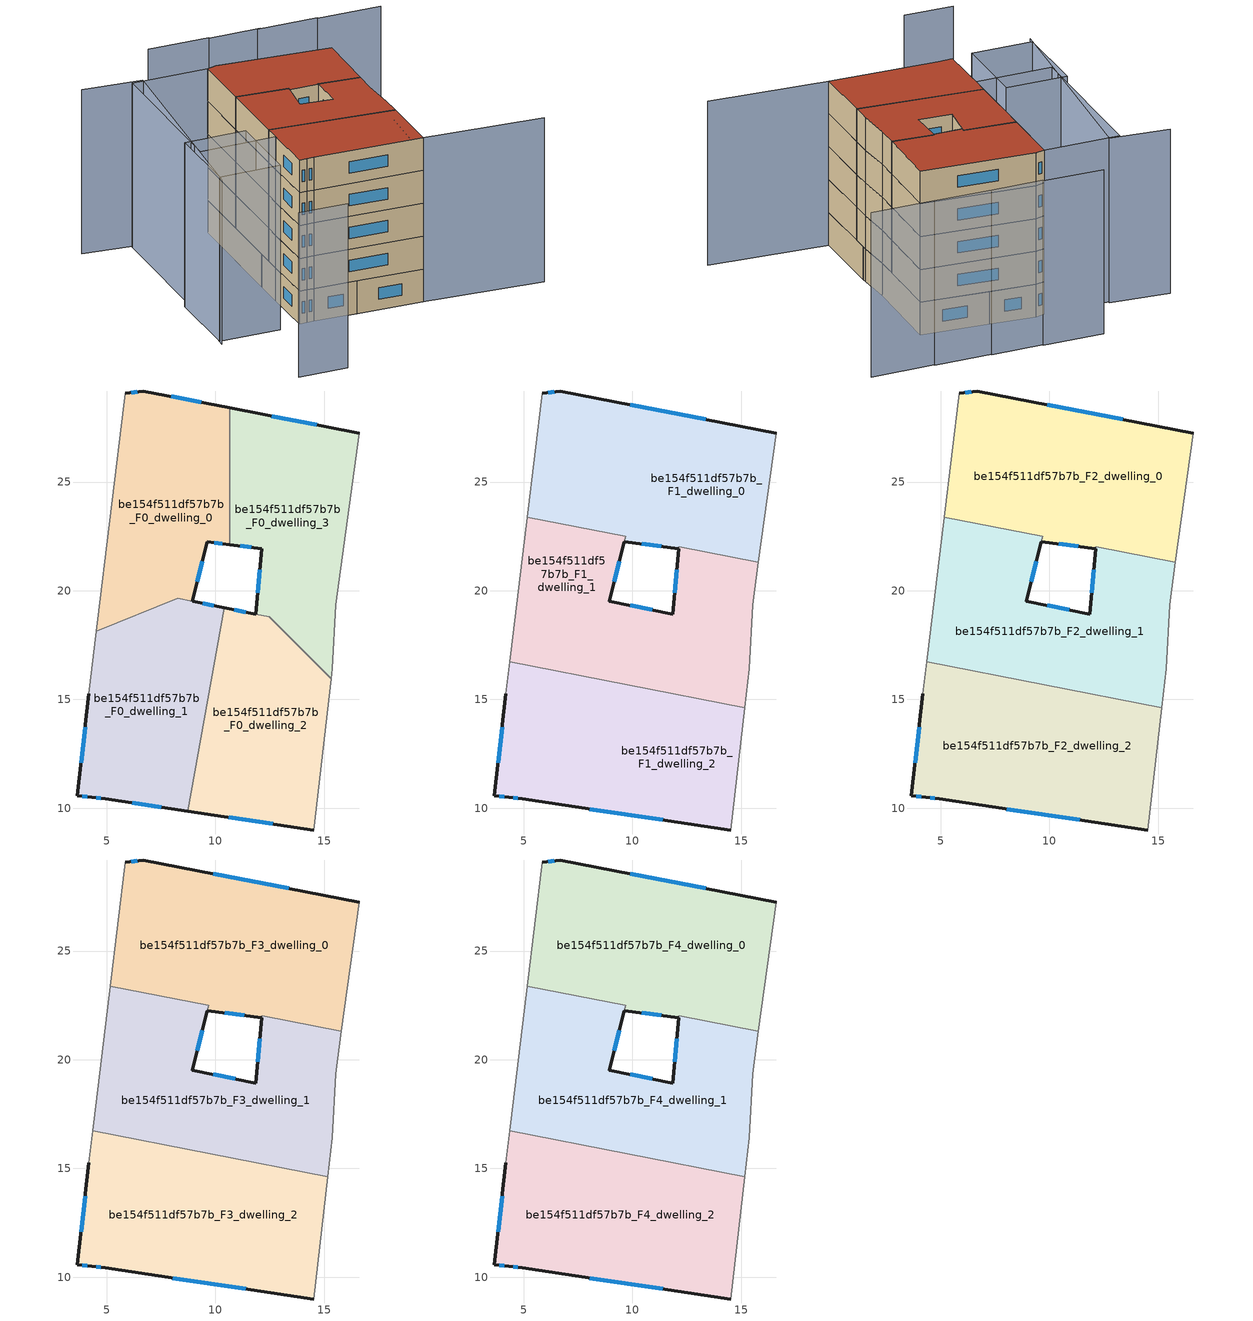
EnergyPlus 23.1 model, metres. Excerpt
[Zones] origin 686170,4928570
be154f511df57b7b_F0_dwelling_0
 floor ground (EU_floor_Construction): 10.65,28.41 10.65,22.12 9.63,22.25 8.95,19.51 8.28,19.65 4.53,18.13 5.86,29.08 6.69,29.18 z0
 wall outside (EU_wall_Construction): 10.65,28.41 6.69,29.18 5.86,29.08 / 8.95,19.51 9.63,22.25 10.65,22.12 z0:3
 wall adiabatic (EU_wall_Construction): 5.86,29.08 4.53,18.13 z0:3
 wall to be154f511df57b7b_F0_dwelling_3 (EU_wall_Construction): 10.65,22.12 10.65,28.41 z0:3
 wall to be154f511df57b7b_F0_dwelling_1 (EU_wall_Construction): 4.53,18.13 8.28,19.65 8.95,19.51 z0:3
 window (EU_Window_Construction): 6.42,29.15 6.13,29.11 / 9.36,28.66 7.98,28.93 / 9.96,22.21 10.32,22.17 / 9.17,20.41 9.41,21.36 z0.98:2.02
be154f511df57b7b_F0_dwelling_1
 floor ground (EU_floor_Construction): 10.41,19.22 8.74,9.86 4.94,10.43 4.32,10.51 3.66,10.56 4.18,15.26 4.53,18.13 8.28,19.65 z0
 wall outside (EU_wall_Construction): 10.41,19.22 8.95,19.51 / 4.18,15.26 3.66,10.56 4.32,10.51 4.94,10.43 8.74,9.86 z0:3
 wall adiabatic (EU_wall_Construction): 4.53,18.13 4.18,15.26 z0:3
 wall to be154f511df57b7b_F0_dwelling_2 (EU_wall_Construction): 8.74,9.86 10.41,19.22 z0:3
 window (EU_Window_Construction): 9.93,19.32 9.43,19.42 / 6.17,10.24 7.5,10.04 / 4.52,10.48 4.74,10.45 / 3.87,10.54 4.1,10.52 / 4.01,13.73 3.83,12.09 z0.98:2.02
be154f511df57b7b_F0_dwelling_2
 floor ground (EU_floor_Construction): 12.48,18.8 15.33,15.96 14.52,9 8.74,9.86 10.41,19.22 z0
 wall outside (EU_wall_Construction): 8.74,9.86 14.52,9 / 11.87,18.92 10.41,19.22 z0:3
 wall adiabatic (EU_wall_Construction): 14.52,9 15.33,15.96 z0:3
 wall to be154f511df57b7b_F0_dwelling_3 (EU_wall_Construction): 15.33,15.96 12.48,18.8 11.87,18.92 z0:3
 window (EU_Window_Construction): 10.62,9.58 12.64,9.28 / 11.39,19.02 10.88,19.12 z0.98:2.02
be154f511df57b7b_F0_dwelling_3
 floor ground (EU_floor_Construction): 16.61,27.25 15.53,19.34 15.38,16.42 15.33,15.96 12.48,18.8 11.87,18.92 12.14,21.93 10.65,22.12 10.65,28.41 z0
 wall outside (EU_wall_Construction): 10.65,22.12 12.14,21.93 11.87,18.92 / 16.61,27.25 10.65,28.41 z0:3
 wall adiabatic (EU_wall_Construction): 15.33,15.96 15.38,16.42 15.53,19.34 16.61,27.25 z0:3
 window (EU_Window_Construction): 11.14,22.06 11.66,22 / 14.67,27.62 12.59,28.03 / 12.05,20.96 11.96,19.9 z0.98:2.02
be154f511df57b7b_F1_dwelling_0
 floor to be154f511df57b7b_F0_dwelling_0 (EU_floor_Construction): 10.65,28.41 10.65,22.12 9.63,22.25 9.69,22.51 5.17,23.39 5.86,29.08 6.69,29.18 z3
 floor to be154f511df57b7b_F0_dwelling_3 (EU_floor_Construction): 16.61,27.25 15.8,21.32 12.15,22.03 12.14,21.93 10.65,22.12 10.65,28.41 z3
 wall outside (EU_wall_Construction): 16.61,27.25 6.69,29.18 5.86,29.08 / 9.63,22.25 12.14,21.93 z3:6
 wall adiabatic (EU_wall_Construction): 5.86,29.08 5.17,23.39 / 15.8,21.32 16.61,27.25 z3:6
 wall to be154f511df57b7b_F1_dwelling_1 (EU_wall_Construction): 12.14,21.93 12.15,22.03 15.8,21.32 / 5.17,23.39 9.69,22.51 9.63,22.25 z3:6
 window (EU_Window_Construction): 6.42,29.15 6.13,29.11 / 13.38,27.88 9.92,28.55 / 10.44,22.15 11.32,22.04 z3.98:5.02
be154f511df57b7b_F1_dwelling_1
 floor to be154f511df57b7b_F0_dwelling_0 (EU_floor_Construction): 9.69,22.51 9.63,22.25 8.95,19.51 8.28,19.65 4.53,18.13 5.17,23.39 z3
 floor to be154f511df57b7b_F0_dwelling_1 (EU_floor_Construction): 10.41,19.22 9.78,15.68 4.36,16.73 4.53,18.13 8.28,19.65 z3
 floor to be154f511df57b7b_F0_dwelling_3 (EU_floor_Construction): 15.8,21.32 15.53,19.34 15.38,16.42 15.33,15.96 12.48,18.8 11.87,18.92 12.14,21.93 12.15,22.03 z3
 floor to be154f511df57b7b_F0_dwelling_2 (EU_floor_Construction): 12.48,18.8 15.33,15.96 15.17,14.62 9.78,15.68 10.41,19.22 z3
 wall outside (EU_wall_Construction): 12.14,21.93 11.87,18.92 8.95,19.51 9.63,22.25 z3:6
 wall adiabatic (EU_wall_Construction): 15.17,14.62 15.38,16.42 15.53,19.34 15.8,21.32 / 5.17,23.39 4.36,16.73 z3:6
 wall to be154f511df57b7b_F1_dwelling_2 (EU_wall_Construction): 4.36,16.73 15.17,14.62 z3:6
 window (EU_Window_Construction): 10.92,19.12 9.9,19.32 / 12.05,20.96 11.96,19.9 / 9.17,20.41 9.41,21.36 z3.98:5.02
be154f511df57b7b_F1_dwelling_2
 floor to be154f511df57b7b_F0_dwelling_1 (EU_floor_Construction): 9.78,15.68 8.74,9.86 4.94,10.43 4.32,10.51 3.66,10.56 4.18,15.26 4.36,16.73 z3
 floor to be154f511df57b7b_F0_dwelling_2 (EU_floor_Construction): 15.17,14.62 14.52,9 8.74,9.86 9.78,15.68 z3
 wall outside (EU_wall_Construction): 4.18,15.26 3.66,10.56 4.32,10.51 4.94,10.43 14.52,9 z3:6
 wall adiabatic (EU_wall_Construction): 4.36,16.73 4.18,15.26 / 14.52,9 15.17,14.62 z3:6
 window (EU_Window_Construction): 4.01,13.73 3.83,12.09 / 8.05,9.96 11.4,9.46 / 4.52,10.48 4.74,10.45 / 3.87,10.54 4.1,10.52 z3.98:5.02
be154f511df57b7b_F2_dwelling_0
 floor to be154f511df57b7b_F1_dwelling_0 (EU_floor_Construction): 16.61,27.25 15.8,21.32 12.15,22.03 12.14,21.93 9.63,22.25 9.69,22.51 5.17,23.39 5.86,29.08 6.69,29.18 z6
 wall outside (EU_wall_Construction): 16.61,27.25 6.69,29.18 5.86,29.08 / 9.63,22.25 12.14,21.93 z6:9
 wall adiabatic (EU_wall_Construction): 5.86,29.08 5.17,23.39 / 15.8,21.32 16.61,27.25 z6:9
 wall to be154f511df57b7b_F2_dwelling_1 (EU_wall_Construction): 12.14,21.93 12.15,22.03 15.8,21.32 / 5.17,23.39 9.69,22.51 9.63,22.25 z6:9
 window (EU_Window_Construction): 6.42,29.15 6.13,29.11 / 13.38,27.88 9.92,28.55 / 10.44,22.15 11.32,22.04 z6.98:8.02
be154f511df57b7b_F2_dwelling_1
 floor to be154f511df57b7b_F1_dwelling_1 (EU_floor_Construction): 15.8,21.32 15.53,19.34 15.38,16.42 15.17,14.62 4.36,16.73 5.17,23.39 9.69,22.51 9.63,22.25 8.95,19.51 11.87,18.92 12.14,21.93 12.15,22.03 z6
 wall outside (EU_wall_Construction): 12.14,21.93 11.87,18.92 8.95,19.51 9.63,22.25 z6:9
 wall adiabatic (EU_wall_Construction): 15.17,14.62 15.38,16.42 15.53,19.34 15.8,21.32 / 5.17,23.39 4.36,16.73 z6:9
 wall to be154f511df57b7b_F2_dwelling_2 (EU_wall_Construction): 4.36,16.73 15.17,14.62 z6:9
 window (EU_Window_Construction): 10.92,19.12 9.9,19.32 / 12.05,20.96 11.96,19.9 / 9.17,20.41 9.41,21.36 z6.98:8.02
be154f511df57b7b_F2_dwelling_2
 floor to be154f511df57b7b_F1_dwelling_2 (EU_floor_Construction): 15.17,14.62 14.52,9 4.94,10.43 4.32,10.51 3.66,10.56 4.18,15.26 4.36,16.73 z6
 wall outside (EU_wall_Construction): 4.18,15.26 3.66,10.56 4.32,10.51 4.94,10.43 14.52,9 z6:9
 wall adiabatic (EU_wall_Construction): 4.36,16.73 4.18,15.26 / 14.52,9 15.17,14.62 z6:9
 window (EU_Window_Construction): 4.01,13.73 3.83,12.09 / 8.05,9.96 11.4,9.46 / 4.52,10.48 4.74,10.45 / 3.87,10.54 4.1,10.52 z6.98:8.02
be154f511df57b7b_F3_dwelling_0
 floor to be154f511df57b7b_F2_dwelling_0 (EU_floor_Construction): 16.61,27.25 15.8,21.32 12.15,22.03 12.14,21.93 9.63,22.25 9.69,22.51 5.17,23.39 5.86,29.08 6.69,29.18 z9
 wall outside (EU_wall_Construction): 16.61,27.25 6.69,29.18 5.86,29.08 / 9.63,22.25 12.14,21.93 z9:12
 wall adiabatic (EU_wall_Construction): 5.86,29.08 5.17,23.39 / 15.8,21.32 16.61,27.25 z9:12
 wall to be154f511df57b7b_F3_dwelling_1 (EU_wall_Construction): 12.14,21.93 12.15,22.03 15.8,21.32 / 5.17,23.39 9.69,22.51 9.63,22.25 z9:12
 window (EU_Window_Construction): 6.42,29.15 6.13,29.11 / 13.38,27.88 9.92,28.55 / 10.44,22.15 11.32,22.04 z9.98:11.02
be154f511df57b7b_F3_dwelling_1
 floor to be154f511df57b7b_F2_dwelling_1 (EU_floor_Construction): 15.8,21.32 15.53,19.34 15.38,16.42 15.17,14.62 4.36,16.73 5.17,23.39 9.69,22.51 9.63,22.25 8.95,19.51 11.87,18.92 12.14,21.93 12.15,22.03 z9
 wall outside (EU_wall_Construction): 12.14,21.93 11.87,18.92 8.95,19.51 9.63,22.25 z9:12
 wall adiabatic (EU_wall_Construction): 15.17,14.62 15.38,16.42 15.53,19.34 15.8,21.32 / 5.17,23.39 4.36,16.73 z9:12
 wall to be154f511df57b7b_F3_dwelling_2 (EU_wall_Construction): 4.36,16.73 15.17,14.62 z9:12
 window (EU_Window_Construction): 10.92,19.12 9.9,19.32 / 12.05,20.96 11.96,19.9 / 9.17,20.41 9.41,21.36 z9.98:11.02
be154f511df57b7b_F3_dwelling_2
 floor to be154f511df57b7b_F2_dwelling_2 (EU_floor_Construction): 15.17,14.62 14.52,9 4.94,10.43 4.32,10.51 3.66,10.56 4.18,15.26 4.36,16.73 z9
 wall outside (EU_wall_Construction): 4.18,15.26 3.66,10.56 4.32,10.51 4.94,10.43 14.52,9 z9:12
 wall adiabatic (EU_wall_Construction): 4.36,16.73 4.18,15.26 / 14.52,9 15.17,14.62 z9:12
 window (EU_Window_Construction): 4.01,13.73 3.83,12.09 / 8.05,9.96 11.4,9.46 / 4.52,10.48 4.74,10.45 / 3.87,10.54 4.1,10.52 z9.98:11.02
be154f511df57b7b_F4_dwelling_0
 floor to be154f511df57b7b_F3_dwelling_0 (EU_floor_Construction): 16.61,27.25 15.8,21.32 12.15,22.03 12.14,21.93 9.63,22.25 9.69,22.51 5.17,23.39 5.86,29.08 6.69,29.18 z12
 wall outside (EU_wall_Construction): 16.61,27.25 6.69,29.18 5.86,29.08 / 9.63,22.25 12.14,21.93 z12:15
 wall adiabatic (EU_wall_Construction): 5.86,29.08 5.17,23.39 / 15.8,21.32 16.61,27.25 z12:15
 wall to be154f511df57b7b_F4_dwelling_1 (EU_wall_Construction): 12.14,21.93 12.15,22.03 15.8,21.32 / 5.17,23.39 9.69,22.51 9.63,22.25 z12:15
 window (EU_Window_Construction): 6.42,29.15 6.13,29.11 / 13.38,27.88 9.92,28.55 / 10.44,22.15 11.32,22.04 z12.98:14.02
 roof outside (EU_roof_Construction): 15.8,21.32 16.61,27.25 6.69,29.18 5.86,29.08 5.17,23.39 9.69,22.51 9.63,22.25 12.14,21.93 12.15,22.03 z15
be154f511df57b7b_F4_dwelling_1
 floor to be154f511df57b7b_F3_dwelling_1 (EU_floor_Construction): 15.8,21.32 15.53,19.34 15.38,16.42 15.17,14.62 4.36,16.73 5.17,23.39 9.69,22.51 9.63,22.25 8.95,19.51 11.87,18.92 12.14,21.93 12.15,22.03 z12
 wall outside (EU_wall_Construction): 12.14,21.93 11.87,18.92 8.95,19.51 9.63,22.25 z12:15
 wall adiabatic (EU_wall_Construction): 15.17,14.62 15.38,16.42 15.53,19.34 15.8,21.32 / 5.17,23.39 4.36,16.73 z12:15
 wall to be154f511df57b7b_F4_dwelling_2 (EU_wall_Construction): 4.36,16.73 15.17,14.62 z12:15
 window (EU_Window_Construction): 10.92,19.12 9.9,19.32 / 12.05,20.96 11.96,19.9 / 9.17,20.41 9.41,21.36 z12.98:14.02
 roof outside (EU_roof_Construction): 15.17,14.62 15.38,16.42 15.53,19.34 15.8,21.32 12.15,22.03 12.14,21.93 11.87,18.92 8.95,19.51 9.69,22.51 5.17,23.39 4.36,16.73 z15
be154f511df57b7b_F4_dwelling_2
 floor to be154f511df57b7b_F3_dwelling_2 (EU_floor_Construction): 15.17,14.62 14.52,9 4.94,10.43 4.32,10.51 3.66,10.56 4.18,15.26 4.36,16.73 z12
 wall outside (EU_wall_Construction): 4.18,15.26 3.66,10.56 4.32,10.51 4.94,10.43 14.52,9 z12:15
 wall adiabatic (EU_wall_Construction): 4.36,16.73 4.18,15.26 / 14.52,9 15.17,14.62 z12:15
 window (EU_Window_Construction): 4.01,13.73 3.83,12.09 / 8.05,9.96 11.4,9.46 / 4.52,10.48 4.74,10.45 / 3.87,10.54 4.1,10.52 z12.98:14.02
 roof outside (EU_roof_Construction): 14.52,9 15.17,14.62 4.36,16.73 4.18,15.26 3.66,10.56 4.32,10.51 4.94,10.43 z15
shading: -1.41,2.14 2.89,1.55 / 24.93,7.15 13.42,9.19 / 13.42,9.19 16.61,27.25 / -5.02,30.96 0.14,29.92 / 0.14,29.92 -3.72,10.63 / 24.01,31.91 18.41,32.62 / 18.42,32.67 13.14,33.33 / 13.4,33.34 8.84,33.86 / 8.85,33.96 3.49,34.69 / 2.63,17.5 1.8,10.52 / 1.8,10.52 -3.61,11.16 / -3.61,11.16 -2.78,18.14 / -2.78,18.14 2.63,17.5 / 5.86,29.08 4.18,15.26 / 4.18,15.26 -2.53,16.07 / -2.53,16.07 -0.85,29.89 / -0.85,29.89 5.86,29.08 z0:15
[Building]
EU S2 Campaign: North Axis=0; Terrain=City; Solar Distribution=FullExterior
[Site:Location]
Bologna: Latitude=44.5; Longitude=11.25; Time Zone=1; Elevation=37
[SizingPeriod:WeatherFileDays]
AnnualSizingPeriod: Begin Month=1; Begin Day of Month=1; End Month=12; End Day of Month=31; Day of Week for Start Day=Monday; Use Weather File Daylight Saving Period=No; Use Weather File Rain and Snow Indicators=No
[MATERIAL]
EU_InternalMass_Material: Roughness=MediumRough; Thickness=0.1; Conductivity=1; Density=1800; Specific Heat=900; Thermal Absorptance=0.9; Solar Absorptance=0.7; Visible Absorptance=0.7
[MATERIAL:NOMASS] Roughness=MediumRough; Thermal Absorptance=0.9; Solar Absorptance=0.7; Visible Absorptance=0.7
Name | Thermal Resistance
EU_wall_NoMass | 0.905828
EU_roof_NoMass | 0.37593
EU_floor_NoMass | 0.67114
[WINDOWMATERIAL:SIMPLEGLAZINGSYSTEM]
EU_Window_SimpleGlazing: UFactor=4.52486; Solar Heat Gain Coefficient=0.85; Visible Transmittance=0.85
[CONSTRUCTION]
EU_wall_Construction: EU_wall_NoMass
EU_roof_Construction: EU_roof_NoMass
EU_floor_Construction: EU_floor_NoMass
EU_InternalMass_Construction: EU_InternalMass_Material
EU_Window_Construction: EU_Window_SimpleGlazing
[ZONE] Type=1; Multiplier=1; Ceiling Height=autocalculate; Floor Area=autocalculate; Part of Total Floor Area=Yes
Name | Volume
be154f511df57b7b_F0_dwelling_0 | 146.553
be154f511df57b7b_F1_dwelling_0 | 196.078
be154f511df57b7b_F2_dwelling_0; be154f511df57b7b_F3_dwelling_0; be154f511df57b7b_F4_dwelling_0 | 196.077
be154f511df57b7b_F0_dwelling_1 | 145.59
be154f511df57b7b_F1_dwelling_1 | 193.435
be154f511df57b7b_F2_dwelling_1; be154f511df57b7b_F3_dwelling_1; be154f511df57b7b_F4_dwelling_1 | 193.438
be154f511df57b7b_F0_dwelling_2 | 145.671
be154f511df57b7b_F1_dwelling_2 | 194.767
be154f511df57b7b_F2_dwelling_2; be154f511df57b7b_F3_dwelling_2; be154f511df57b7b_F4_dwelling_2 | 194.768
be154f511df57b7b_F0_dwelling_3 | 146.495
[INTERNALMASS] Construction=EU_InternalMass_Construction
Name | Zone or ZoneList | Surface Area
be154f511df57b7b_F0_dwelling_0_EU_InternalMass | be154f511df57b7b_F0_dwelling_0 | 48.8515
be154f511df57b7b_F0_dwelling_1_EU_InternalMass | be154f511df57b7b_F0_dwelling_1 | 48.5299
be154f511df57b7b_F0_dwelling_2_EU_InternalMass | be154f511df57b7b_F0_dwelling_2 | 48.5573
be154f511df57b7b_F0_dwelling_3_EU_InternalMass | be154f511df57b7b_F0_dwelling_3 | 48.8309
be154f511df57b7b_F1_dwelling_0_EU_InternalMass | be154f511df57b7b_F1_dwelling_0 | 65.359
be154f511df57b7b_F1_dwelling_1_EU_InternalMass | be154f511df57b7b_F1_dwelling_1 | 64.4795
be154f511df57b7b_F1_dwelling_2_EU_InternalMass | be154f511df57b7b_F1_dwelling_2 | 64.9226
be154f511df57b7b_F2_dwelling_0_EU_InternalMass | be154f511df57b7b_F2_dwelling_0 | 65.359
be154f511df57b7b_F2_dwelling_1_EU_InternalMass | be154f511df57b7b_F2_dwelling_1 | 64.4795
be154f511df57b7b_F2_dwelling_2_EU_InternalMass | be154f511df57b7b_F2_dwelling_2 | 64.9226
be154f511df57b7b_F3_dwelling_0_EU_InternalMass | be154f511df57b7b_F3_dwelling_0 | 65.359
be154f511df57b7b_F3_dwelling_1_EU_InternalMass | be154f511df57b7b_F3_dwelling_1 | 64.4795
be154f511df57b7b_F3_dwelling_2_EU_InternalMass | be154f511df57b7b_F3_dwelling_2 | 64.9226
be154f511df57b7b_F4_dwelling_0_EU_InternalMass | be154f511df57b7b_F4_dwelling_0 | 65.359
be154f511df57b7b_F4_dwelling_1_EU_InternalMass | be154f511df57b7b_F4_dwelling_1 | 64.4795
be154f511df57b7b_F4_dwelling_2_EU_InternalMass | be154f511df57b7b_F4_dwelling_2 | 64.9226
[OTHEREQUIPMENT] Fuel Type=Electricity; Design Level Calculation Method=Watts/Area; Power per Zone Floor Area=1; Fraction Latent=0; Fraction Radiant=0; Fraction Lost=0; Carbon Dioxide Generation Rate=0; EndUse Subcategory=EU_Step8_InternalGains
Name | Zone or ZoneList or Space or SpaceList | Schedule
EU_Step8_InternalGain_be154f511df57b7b_F0_dwelling_0_f000 | be154f511df57b7b_F0_dwelling_0 | EU_Step8_GainSchedule_be154f511df57b7b_F0_dwelling_0_f000
EU_Step8_InternalGain_be154f511df57b7b_F0_dwelling_1_f000 | be154f511df57b7b_F0_dwelling_1 | EU_Step8_GainSchedule_be154f511df57b7b_F0_dwelling_1_f000
EU_Step8_InternalGain_be154f511df57b7b_F0_dwelling_2_f000 | be154f511df57b7b_F0_dwelling_2 | EU_Step8_GainSchedule_be154f511df57b7b_F0_dwelling_2_f000
EU_Step8_InternalGain_be154f511df57b7b_F0_dwelling_3_f000 | be154f511df57b7b_F0_dwelling_3 | EU_Step8_GainSchedule_be154f511df57b7b_F0_dwelling_3_f000
EU_Step8_InternalGain_be154f511df57b7b_F1_dwelling_0_f000 | be154f511df57b7b_F1_dwelling_0 | EU_Step8_GainSchedule_be154f511df57b7b_F1_dwelling_0_f000
EU_Step8_InternalGain_be154f511df57b7b_F1_dwelling_1_f000 | be154f511df57b7b_F1_dwelling_1 | EU_Step8_GainSchedule_be154f511df57b7b_F1_dwelling_1_f000
EU_Step8_InternalGain_be154f511df57b7b_F1_dwelling_2_f000 | be154f511df57b7b_F1_dwelling_2 | EU_Step8_GainSchedule_be154f511df57b7b_F1_dwelling_2_f000
EU_Step8_InternalGain_be154f511df57b7b_F2_dwelling_0_f000 | be154f511df57b7b_F2_dwelling_0 | EU_Step8_GainSchedule_be154f511df57b7b_F2_dwelling_0_f000
EU_Step8_InternalGain_be154f511df57b7b_F2_dwelling_1_f000 | be154f511df57b7b_F2_dwelling_1 | EU_Step8_GainSchedule_be154f511df57b7b_F2_dwelling_1_f000
EU_Step8_InternalGain_be154f511df57b7b_F2_dwelling_2_f000 | be154f511df57b7b_F2_dwelling_2 | EU_Step8_GainSchedule_be154f511df57b7b_F2_dwelling_2_f000
EU_Step8_InternalGain_be154f511df57b7b_F3_dwelling_0_f000 | be154f511df57b7b_F3_dwelling_0 | EU_Step8_GainSchedule_be154f511df57b7b_F3_dwelling_0_f000
EU_Step8_InternalGain_be154f511df57b7b_F3_dwelling_1_f000 | be154f511df57b7b_F3_dwelling_1 | EU_Step8_GainSchedule_be154f511df57b7b_F3_dwelling_1_f000
EU_Step8_InternalGain_be154f511df57b7b_F3_dwelling_2_f000 | be154f511df57b7b_F3_dwelling_2 | EU_Step8_GainSchedule_be154f511df57b7b_F3_dwelling_2_f000
EU_Step8_InternalGain_be154f511df57b7b_F4_dwelling_0_f000 | be154f511df57b7b_F4_dwelling_0 | EU_Step8_GainSchedule_be154f511df57b7b_F4_dwelling_0_f000
EU_Step8_InternalGain_be154f511df57b7b_F4_dwelling_1_f000 | be154f511df57b7b_F4_dwelling_1 | EU_Step8_GainSchedule_be154f511df57b7b_F4_dwelling_1_f000
EU_Step8_InternalGain_be154f511df57b7b_F4_dwelling_2_f000 | be154f511df57b7b_F4_dwelling_2 | EU_Step8_GainSchedule_be154f511df57b7b_F4_dwelling_2_f000
[ZONEVENTILATION:DESIGNFLOWRATE] Schedule=EU_AlwaysOn; Design Flow Rate Calculation Method=AirChanges/Hour; Air Changes per Hour=0.73129; Ventilation Type=Natural; Fan Pressure Rise=0; Fan Total Efficiency=1; Constant Term Coefficient=1; Temperature Term Coefficient=0; Velocity Term Coefficient=0; Velocity Squared Term Coefficient=0; Minimum Indoor Temperature=-100; Maximum Indoor Temperature=100; Delta Temperature=-100; Minimum Outdoor Temperature=-100; Maximum Outdoor Temperature=100; Maximum Wind Speed=40
Name | Zone or ZoneList or Space or SpaceList
EU_ConstantAir_be154f511df57b7b_F0_dwelling_0 | be154f511df57b7b_F0_dwelling_0
EU_ConstantAir_be154f511df57b7b_F0_dwelling_1 | be154f511df57b7b_F0_dwelling_1
EU_ConstantAir_be154f511df57b7b_F0_dwelling_2 | be154f511df57b7b_F0_dwelling_2
EU_ConstantAir_be154f511df57b7b_F0_dwelling_3 | be154f511df57b7b_F0_dwelling_3
EU_ConstantAir_be154f511df57b7b_F1_dwelling_0 | be154f511df57b7b_F1_dwelling_0
EU_ConstantAir_be154f511df57b7b_F1_dwelling_1 | be154f511df57b7b_F1_dwelling_1
EU_ConstantAir_be154f511df57b7b_F1_dwelling_2 | be154f511df57b7b_F1_dwelling_2
EU_ConstantAir_be154f511df57b7b_F2_dwelling_0 | be154f511df57b7b_F2_dwelling_0
EU_ConstantAir_be154f511df57b7b_F2_dwelling_1 | be154f511df57b7b_F2_dwelling_1
EU_ConstantAir_be154f511df57b7b_F2_dwelling_2 | be154f511df57b7b_F2_dwelling_2
EU_ConstantAir_be154f511df57b7b_F3_dwelling_0 | be154f511df57b7b_F3_dwelling_0
EU_ConstantAir_be154f511df57b7b_F3_dwelling_1 | be154f511df57b7b_F3_dwelling_1
EU_ConstantAir_be154f511df57b7b_F3_dwelling_2 | be154f511df57b7b_F3_dwelling_2
EU_ConstantAir_be154f511df57b7b_F4_dwelling_0 | be154f511df57b7b_F4_dwelling_0
EU_ConstantAir_be154f511df57b7b_F4_dwelling_1 | be154f511df57b7b_F4_dwelling_1
EU_ConstantAir_be154f511df57b7b_F4_dwelling_2 | be154f511df57b7b_F4_dwelling_2
[HVACTEMPLATE:THERMOSTAT] Constant Heating Setpoint=20; Constant Cooling Setpoint=50
EU_HeatOnly_be154f511df57b7b_F0_dwelling_0; EU_HeatOnly_be154f511df57b7b_F0_dwelling_1; EU_HeatOnly_be154f511df57b7b_F0_dwelling_2; EU_HeatOnly_be154f511df57b7b_F0_dwelling_3; EU_HeatOnly_be154f511df57b7b_F1_dwelling_0; EU_HeatOnly_be154f511df57b7b_F1_dwelling_1; EU_HeatOnly_be154f511df57b7b_F1_dwelling_2; EU_HeatOnly_be154f511df57b7b_F2_dwelling_0; EU_HeatOnly_be154f511df57b7b_F2_dwelling_1; EU_HeatOnly_be154f511df57b7b_F2_dwelling_2; EU_HeatOnly_be154f511df57b7b_F3_dwelling_0; EU_HeatOnly_be154f511df57b7b_F3_dwelling_1; EU_HeatOnly_be154f511df57b7b_F3_dwelling_2; EU_HeatOnly_be154f511df57b7b_F4_dwelling_0; EU_HeatOnly_be154f511df57b7b_F4_dwelling_1; EU_HeatOnly_be154f511df57b7b_F4_dwelling_2
[HVACTEMPLATE:ZONE:IDEALLOADSAIRSYSTEM] System Availability Schedule=EU_AlwaysOn; Maximum Heating Supply Air Temperature=50; Minimum Cooling Supply Air Temperature=13; Maximum Heating Supply Air Humidity Ratio=0.0156; Minimum Cooling Supply Air Humidity Ratio=0.0077; Heating Limit=NoLimit; Cooling Limit=NoLimit; Heating Availability Schedule=EU_AlwaysOn; Cooling Availability Schedule=EU_CoolingOff; Dehumidification Control Type=ConstantSensibleHeatRatio; Cooling Sensible Heat Ratio=0.7; Dehumidification Setpoint=60; Humidification Control Type=None; Humidification Setpoint=30; Outdoor Air Method=None; Outdoor Air Flow Rate per Person=0.00944; Outdoor Air Flow Rate per Zone Floor Area=0; Outdoor Air Flow Rate per Zone=0; Demand Controlled Ventilation Type=None; Outdoor Air Economizer Type=NoEconomizer; Heat Recovery Type=None; Sensible Heat Recovery Effectiveness=0.7; Latent Heat Recovery Effectiveness=0.65
Name | Template Thermostat
be154f511df57b7b_F0_dwelling_0 | EU_HeatOnly_be154f511df57b7b_F0_dwelling_0
be154f511df57b7b_F0_dwelling_1 | EU_HeatOnly_be154f511df57b7b_F0_dwelling_1
be154f511df57b7b_F0_dwelling_2 | EU_HeatOnly_be154f511df57b7b_F0_dwelling_2
be154f511df57b7b_F0_dwelling_3 | EU_HeatOnly_be154f511df57b7b_F0_dwelling_3
be154f511df57b7b_F1_dwelling_0 | EU_HeatOnly_be154f511df57b7b_F1_dwelling_0
be154f511df57b7b_F1_dwelling_1 | EU_HeatOnly_be154f511df57b7b_F1_dwelling_1
be154f511df57b7b_F1_dwelling_2 | EU_HeatOnly_be154f511df57b7b_F1_dwelling_2
be154f511df57b7b_F2_dwelling_0 | EU_HeatOnly_be154f511df57b7b_F2_dwelling_0
be154f511df57b7b_F2_dwelling_1 | EU_HeatOnly_be154f511df57b7b_F2_dwelling_1
be154f511df57b7b_F2_dwelling_2 | EU_HeatOnly_be154f511df57b7b_F2_dwelling_2
be154f511df57b7b_F3_dwelling_0 | EU_HeatOnly_be154f511df57b7b_F3_dwelling_0
be154f511df57b7b_F3_dwelling_1 | EU_HeatOnly_be154f511df57b7b_F3_dwelling_1
be154f511df57b7b_F3_dwelling_2 | EU_HeatOnly_be154f511df57b7b_F3_dwelling_2
be154f511df57b7b_F4_dwelling_0 | EU_HeatOnly_be154f511df57b7b_F4_dwelling_0
be154f511df57b7b_F4_dwelling_1 | EU_HeatOnly_be154f511df57b7b_F4_dwelling_1
be154f511df57b7b_F4_dwelling_2 | EU_HeatOnly_be154f511df57b7b_F4_dwelling_2
[SIZING:ZONE] Zone Cooling Design Supply Air Temperature Input Method=SupplyAirTemperature; Zone Cooling Design Supply Air Temperature=13; Zone Heating Design Supply Air Temperature Input Method=SupplyAirTemperature; Zone Heating Design Supply Air Temperature=50; Zone Cooling Design Supply Air Humidity Ratio=0.008; Zone Heating Design Supply Air Humidity Ratio=0.008; Cooling Design Air Flow Method=DesignDay; Cooling Design Air Flow Rate=0; Cooling Minimum Air Flow per Zone Floor Area=0.000762; Cooling Minimum Air Flow=0; Cooling Minimum Air Flow Fraction=0.2; Heating Design Air Flow Method=DesignDay; Heating Design Air Flow Rate=0; Heating Maximum Air Flow per Zone Floor Area=0.002032; Heating Maximum Air Flow=0.141576; Heating Maximum Air Flow Fraction=0.3; Account for Dedicated Outdoor Air System=No; Dedicated Outdoor Air System Control Strategy=NeutralSupplyAir; Dedicated Outdoor Air Low Setpoint Temperature for Design=autosize; Dedicated Outdoor Air High Setpoint Temperature for Design=autosize; Zone Load Sizing Method=Sensible Load Only No Latent Load; Zone Latent Cooling Design Supply Air Humidity Ratio Input Method=HumidityRatioDifference; Zone Cooling Design Supply Air Humidity Ratio Difference=0.005; Zone Latent Heating Design Supply Air Humidity Ratio Input Method=HumidityRatioDifference; Zone Humidification Design Supply Air Humidity Ratio Difference=0.005
be154f511df57b7b_F0_dwelling_0; be154f511df57b7b_F0_dwelling_1; be154f511df57b7b_F0_dwelling_2; be154f511df57b7b_F0_dwelling_3; be154f511df57b7b_F1_dwelling_0; be154f511df57b7b_F1_dwelling_1; be154f511df57b7b_F1_dwelling_2; be154f511df57b7b_F2_dwelling_0; be154f511df57b7b_F2_dwelling_1; be154f511df57b7b_F2_dwelling_2; be154f511df57b7b_F3_dwelling_0; be154f511df57b7b_F3_dwelling_1; be154f511df57b7b_F3_dwelling_2; be154f511df57b7b_F4_dwelling_0; be154f511df57b7b_F4_dwelling_1; be154f511df57b7b_F4_dwelling_2
[SCHEDULE:CONSTANT]
Name | Hourly Value
EU_AlwaysOn | 1
EU_CoolingOff | 0
[SCHEDULE:FILE] Column Number=1; Rows to Skip at Top=0; Number of Hours of Data=8760; Column Separator=Comma; Interpolate to Timestep=No; Minutes per Item=60; Adjust Schedule for Daylight Savings=Yes
Name | File
EU_Step8_GainSchedule_be154f511df57b7b_F0_dwelling_0_f000 | ../../schedules/be154f511df57b7b/be154f511df57b7b_F0_dwelling_0_f000_gain.csv
EU_Step8_GainSchedule_be154f511df57b7b_F0_dwelling_1_f000 | ../../schedules/be154f511df57b7b/be154f511df57b7b_F0_dwelling_1_f000_gain.csv
EU_Step8_GainSchedule_be154f511df57b7b_F0_dwelling_2_f000 | ../../schedules/be154f511df57b7b/be154f511df57b7b_F0_dwelling_2_f000_gain.csv
EU_Step8_GainSchedule_be154f511df57b7b_F0_dwelling_3_f000 | ../../schedules/be154f511df57b7b/be154f511df57b7b_F0_dwelling_3_f000_gain.csv
EU_Step8_GainSchedule_be154f511df57b7b_F1_dwelling_0_f000 | ../../schedules/be154f511df57b7b/be154f511df57b7b_F1_dwelling_0_f000_gain.csv
EU_Step8_GainSchedule_be154f511df57b7b_F1_dwelling_1_f000 | ../../schedules/be154f511df57b7b/be154f511df57b7b_F1_dwelling_1_f000_gain.csv
EU_Step8_GainSchedule_be154f511df57b7b_F1_dwelling_2_f000 | ../../schedules/be154f511df57b7b/be154f511df57b7b_F1_dwelling_2_f000_gain.csv
EU_Step8_GainSchedule_be154f511df57b7b_F2_dwelling_0_f000 | ../../schedules/be154f511df57b7b/be154f511df57b7b_F2_dwelling_0_f000_gain.csv
EU_Step8_GainSchedule_be154f511df57b7b_F2_dwelling_1_f000 | ../../schedules/be154f511df57b7b/be154f511df57b7b_F2_dwelling_1_f000_gain.csv
EU_Step8_GainSchedule_be154f511df57b7b_F2_dwelling_2_f000 | ../../schedules/be154f511df57b7b/be154f511df57b7b_F2_dwelling_2_f000_gain.csv
EU_Step8_GainSchedule_be154f511df57b7b_F3_dwelling_0_f000 | ../../schedules/be154f511df57b7b/be154f511df57b7b_F3_dwelling_0_f000_gain.csv
EU_Step8_GainSchedule_be154f511df57b7b_F3_dwelling_1_f000 | ../../schedules/be154f511df57b7b/be154f511df57b7b_F3_dwelling_1_f000_gain.csv
EU_Step8_GainSchedule_be154f511df57b7b_F3_dwelling_2_f000 | ../../schedules/be154f511df57b7b/be154f511df57b7b_F3_dwelling_2_f000_gain.csv
EU_Step8_GainSchedule_be154f511df57b7b_F4_dwelling_0_f000 | ../../schedules/be154f511df57b7b/be154f511df57b7b_F4_dwelling_0_f000_gain.csv
EU_Step8_GainSchedule_be154f511df57b7b_F4_dwelling_1_f000 | ../../schedules/be154f511df57b7b/be154f511df57b7b_F4_dwelling_1_f000_gain.csv
EU_Step8_GainSchedule_be154f511df57b7b_F4_dwelling_2_f000 | ../../schedules/be154f511df57b7b/be154f511df57b7b_F4_dwelling_2_f000_gain.csv
